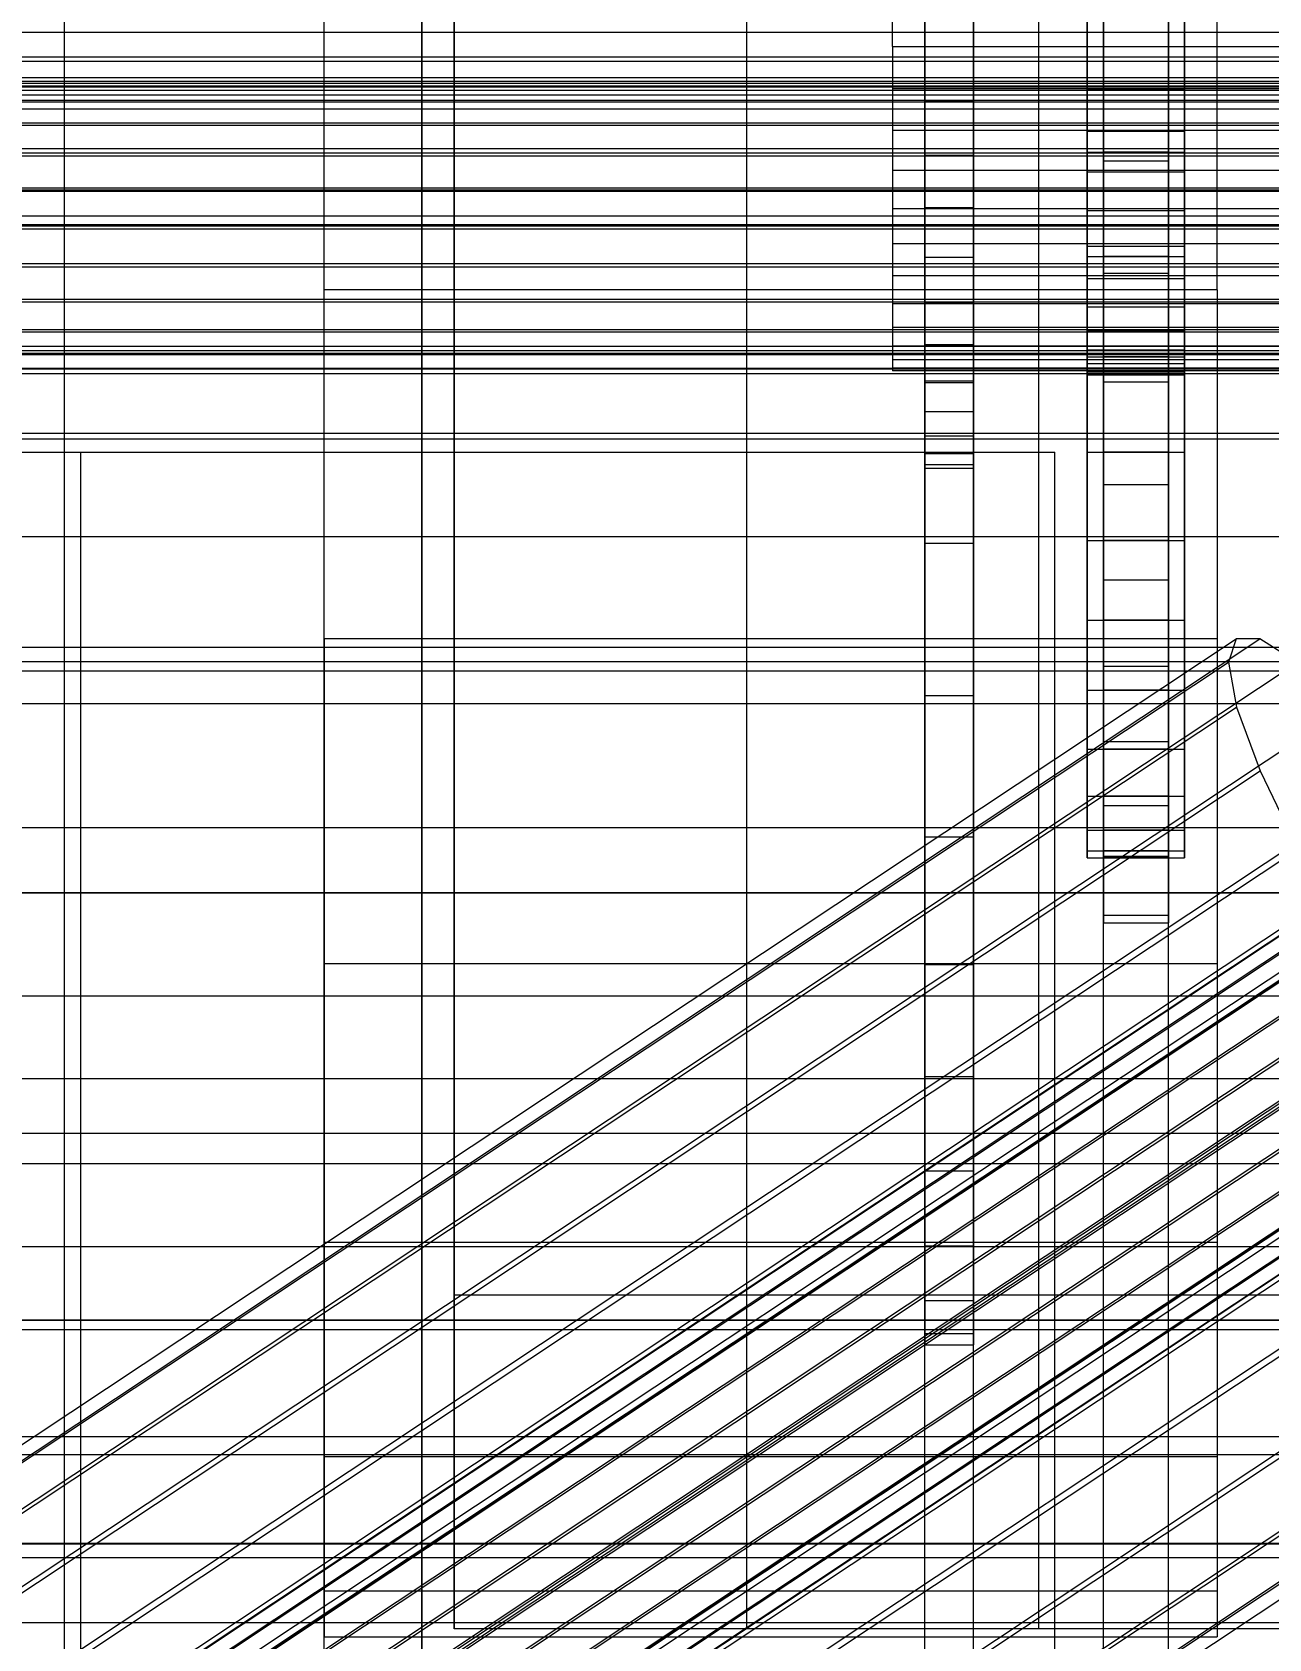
# Model space of a CAD drawing. Header units: millimetres. Extents: x -191664 to 191490, y -197311 to 10263.
# Drawn here: x 257 to 333.2, y -30673.1 to -30574.1 of the extents above; entities that cross this region are included whole.
import ezdxf

# ---------------------------------------------------------------- set-up
doc = ezdxf.new("R2010")
doc.units = ezdxf.units.MM
for name, color, linetype, lineweight in [('COTAS_USUARIO', 1, 'Continuous', 0), ('frontal_C01', 7, 'Continuous', 0), ('frontal_C02', 7, 'Continuous', 0), ('frontal_C03', 7, 'Continuous', 0), ('frontal_C05', 7, 'Continuous', 0), ('frontal_dos-mix', 7, 'Continuous', 0), ('frontal_mezcladora', 7, 'Continuous', 0), ('frontal_secador', 7, 'Continuous', 0)]:
    doc.layers.add(name, color=color, linetype=linetype, lineweight=lineweight)
doc.dimstyles.new('PLANTA_100', dxfattribs={"dimtxt": 250, "dimasz": 150, "dimexe": 150, "dimexo": 80, "dimgap": 100, "dimtad": 1, "dimtih": 1, "dimtoh": 1, "dimdec": 1, "dimdsep": 46, "dimcen": 0.09, "dimclrd": 1, "dimclre": 1, "dimclrt": 1, "dimadec": 0, "dimazin": 0, "dimtfac": 1, "dimtdec": 4, "dimtofl": 0, "dimtmove": 0, "dimatfit": 3, "dimfxl": 1, "dimtolj": 1, "dimtzin": 0, "dimarcsym": 0})

# ---------------------------------------------------------------- blocks, each defined once
blk = doc.blocks.new('*D104')
at = {"layer": 'COTAS_USUARIO', "color": 1, "lineweight": -2, "transparency": 16777216}
for p, q in [((1220, -30125), (1220, -29975)), ((100, -30275), (1370, -30275)), ((100, -30730), (1370, -30730)), ((1220, -30880), (1220, -31030))]:
    blk.add_line(p, q, dxfattribs=at)
at = {"layer": 'COTAS_USUARIO', "color": 1, "transparency": 16777216}
for points in [[(1195, -30125), (1245, -30125), (1220, -30275)], [(1195, -30880), (1245, -30880), (1220, -30730)]]:
    blk.add_solid(points, dxfattribs=at)
at = {"layer": 'Defpoints', "color": 0, "transparency": 16777216}
for p in [(20, -30275), (20, -30730), (1220, -30730)]:
    blk.add_point(p, dxfattribs=at)
blk = doc.blocks.new('*D105')
at = {"layer": 'COTAS_USUARIO', "color": 1, "lineweight": -2, "transparency": 16777216}
for p, q in [((1220, -30535), (1220, -30385)), ((100, -30685), (1370, -30685)), ((100, -30730), (1370, -30730)), ((1220, -30880), (1220, -31030))]:
    blk.add_line(p, q, dxfattribs=at)
at = {"layer": 'COTAS_USUARIO', "color": 1, "transparency": 16777216}
for points in [[(1195, -30535), (1245, -30535), (1220, -30685)], [(1195, -30880), (1245, -30880), (1220, -30730)]]:
    blk.add_solid(points, dxfattribs=at)
at = {"layer": 'Defpoints', "color": 0, "transparency": 16777216}
for p in [(20, -30685), (20, -30730), (1220, -30730)]:
    blk.add_point(p, dxfattribs=at)
blk = doc.blocks.new('*D112')
at = {"layer": 'COTAS_USUARIO', "color": 1, "lineweight": -2, "transparency": 16777216}
for p, q in [((1220, -30517.25), (1220, -30367.25)), ((100, -30667.25), (1370, -30667.25)), ((100, -30730), (1370, -30730)), ((1220, -30880), (1220, -31030))]:
    blk.add_line(p, q, dxfattribs=at)
at = {"layer": 'COTAS_USUARIO', "color": 1, "transparency": 16777216}
for points in [[(1195, -30517.25), (1245, -30517.25), (1220, -30667.25)], [(1195, -30880), (1245, -30880), (1220, -30730)]]:
    blk.add_solid(points, dxfattribs=at)
at = {"layer": 'Defpoints', "color": 0, "transparency": 16777216}
for p in [(20, -30667.25), (20, -30730), (1220, -30730)]:
    blk.add_point(p, dxfattribs=at)
blk = doc.blocks.new('*D113')
at = {"layer": 'COTAS_USUARIO', "color": 1, "lineweight": -2, "transparency": 16777216}
for p, q in [((1220, -30517.25), (1220, -30367.25)), ((100, -30667.25), (1370, -30667.25)), ((100, -30730), (1370, -30730)), ((1220, -30880), (1220, -31030))]:
    blk.add_line(p, q, dxfattribs=at)
at = {"layer": 'COTAS_USUARIO', "color": 1, "transparency": 16777216}
for points in [[(1195, -30517.25), (1245, -30517.25), (1220, -30667.25)], [(1195, -30880), (1245, -30880), (1220, -30730)]]:
    blk.add_solid(points, dxfattribs=at)
at = {"layer": 'Defpoints', "color": 0, "transparency": 16777216}
for p in [(20, -30667.25), (20, -30730), (1220, -30730)]:
    blk.add_point(p, dxfattribs=at)
blk = doc.blocks.new('*D114')
at = {"layer": 'COTAS_USUARIO', "color": 1, "lineweight": -2, "transparency": 16777216}
for p, q in [((1200, -30765), (1200, -30615)), ((80, -30915), (1350, -30915)), ((80, -31328.502), (1350, -31328.502)), ((1200, -31478.502), (1200, -31628.502))]:
    blk.add_line(p, q, dxfattribs=at)
at = {"layer": 'COTAS_USUARIO', "color": 1, "transparency": 16777216}
for points in [[(1175, -30765), (1225, -30765), (1200, -30915)], [(1175, -31478.502), (1225, -31478.502), (1200, -31328.502)]]:
    blk.add_solid(points, dxfattribs=at)
at = {"layer": 'Defpoints', "color": 0, "transparency": 16777216}
for p in [(0, -30915), (0, -31328.502), (1200, -31328.502)]:
    blk.add_point(p, dxfattribs=at)
blk = doc.blocks.new('*D120')
at = {"layer": 'COTAS_USUARIO', "color": 1, "lineweight": -2, "transparency": 16777216}
for p, q in [((1200, -30120), (1200, -29970)), ((80, -30270), (1350, -30270)), ((80, -30550), (1350, -30550)), ((1200, -30700), (1200, -30850))]:
    blk.add_line(p, q, dxfattribs=at)
at = {"layer": 'COTAS_USUARIO', "color": 1, "transparency": 16777216}
for points in [[(1175, -30120), (1225, -30120), (1200, -30270)], [(1175, -30700), (1225, -30700), (1200, -30550)]]:
    blk.add_solid(points, dxfattribs=at)
at = {"layer": 'Defpoints', "color": 0, "transparency": 16777216}
for p in [(0, -30270), (0, -30550), (1200, -30550)]:
    blk.add_point(p, dxfattribs=at)

msp = doc.modelspace()

# ---------------------------------------------------------------- linework, layer by layer
at = {"layer": 'frontal_C01', "color": 139, "true_color": 0x354b57}
for p, q in [((450, -30578.861), (-450, -30578.861)), ((450, -30599.211), (-450, -30599.211)), ((-450, -30612.018), (450, -30612.018))]:
    msp.add_line(p, q, dxfattribs=at)
at = {"layer": 'frontal_C01', "color": 252, "true_color": 0x83939a}
for p, q in [((146.872, -30733.835), (331.181, -30611.504)), ((148.32, -30733.842), (332.629, -30611.511)), ((331.181, -30611.504), (330.692, -30612.937)), ((332.629, -30611.511), (331.181, -30611.504)), ((334.938, -30612.958), (332.629, -30611.511)), ((146.383, -30735.268), (330.692, -30612.937)), ((150.629, -30735.29), (334.938, -30612.958)), ((330.692, -30612.937), (331.197, -30615.713)), ((146.887, -30738.045), (331.197, -30615.713)), ((153.641, -30738.078), (337.95, -30615.747)), ((331.197, -30615.713), (332.659, -30619.643)), ((148.35, -30741.975), (332.659, -30619.643)), ((157.152, -30742.019), (341.461, -30619.687)), ((332.659, -30619.643), (334.981, -30624.459)), ((150.672, -30746.791), (334.981, -30624.459)), ((345.231, -30624.51), (160.922, -30746.842)), ((153.694, -30752.164), (338.003, -30629.833)), ((164.693, -30752.219), (349.002, -30629.887)), ((157.211, -30757.729), (341.52, -30635.398)), ((168.21, -30757.784), (352.519, -30635.453)), ((160.982, -30763.106), (345.291, -30640.775)), ((171.232, -30763.158), (355.541, -30640.826)), ((164.752, -30767.93), (349.061, -30645.598)), ((173.554, -30767.973), (357.863, -30645.642)), ((168.263, -30771.87), (352.572, -30649.538)), ((175.016, -30771.903), (359.326, -30649.572)), ((171.275, -30774.658), (355.584, -30652.327)), ((175.521, -30774.68), (359.83, -30652.348)), ((173.584, -30776.106), (357.893, -30653.774)), ((175.032, -30776.113), (359.341, -30653.782))]:
    msp.add_line(p, q, dxfattribs=at)
at = {"layer": 'frontal_C01', "color": 9, "true_color": 0xbac6cb}
for p, q in [((141.045, -30757.778), (354.844, -30615.874)), ((141.218, -30757.27), (355.017, -30615.366)), ((141.731, -30757.273), (355.53, -30615.368)), ((142.549, -30757.786), (356.348, -30615.881)), ((141.224, -30758.762), (355.022, -30616.858)), ((143.617, -30758.774), (357.415, -30616.869)), ((141.742, -30760.154), (355.541, -30618.25)), ((144.861, -30760.17), (358.659, -30618.266)), ((142.565, -30761.861), (356.363, -30619.956)), ((359.995, -30619.975), (146.196, -30761.879)), ((143.635, -30763.765), (357.434, -30621.86)), ((147.533, -30763.784), (361.332, -30621.88)), ((144.881, -30765.737), (358.68, -30623.832)), ((148.779, -30765.756), (362.578, -30623.852)), ((146.218, -30767.642), (360.017, -30625.738)), ((149.85, -30767.66), (363.648, -30625.756)), ((147.554, -30769.351), (361.352, -30627.447)), ((150.672, -30769.367), (364.471, -30627.462)), ((148.798, -30770.747), (362.596, -30628.843)), ((151.191, -30770.759), (364.989, -30628.855)), ((149.865, -30771.735), (363.664, -30629.831)), ((150.683, -30772.248), (364.482, -30630.344)), ((151.196, -30772.251), (364.995, -30630.346)), ((151.369, -30771.743), (365.168, -30629.838))]:
    msp.add_line(p, q, dxfattribs=at)
at = {"layer": 'frontal_C02', "color": 139, "true_color": 0x354b57}
for p, q in [((-450, -30615.487), (450, -30615.487)), ((450, -30627.178), (-450, -30627.178)), ((-425, -30627.144), (425, -30627.144)), ((425, -30638.62), (-425, -30638.62)), ((425, -30641.991), (-425, -30641.991)), ((450, -30648.959), (-450, -30648.959)), ((-425, -30653.467), (425, -30653.467)), ((-450, -30660.649), (450, -30660.649))]:
    msp.add_line(p, q, dxfattribs=at)
at = {"layer": 'frontal_C03', "color": 139, "true_color": 0x354b57}
msp.add_line((-450, -30575.911), (450, -30575.911), dxfattribs=at)
at = {"layer": 'frontal_C03', "color": 9, "true_color": 0xbac6cb}
for p, q in [((-450, -30577.152), (450, -30577.152)), ((-450, -30577.433), (450, -30577.433)), ((-450, -30577.484), (450, -30577.484)), ((-450, -30578.309), (450, -30578.309)), ((-450, -30578.406), (450, -30578.406)), ((-450, -30579.719), (450, -30579.719)), ((-450, -30579.857), (450, -30579.857)), ((-450, -30581.567), (450, -30581.567)), ((-450, -30581.736), (450, -30581.736)), ((450, -30583.728), (-450, -30583.728)), ((-450, -30583.917), (450, -30583.917)), ((-450, -30586.053), (450, -30586.053)), ((-450, -30586.249), (450, -30586.249)), ((-450, -30588.386), (450, -30588.386)), ((-450, -30588.575), (450, -30588.575)), ((-450, -30590.566), (450, -30590.566)), ((-450, -30590.736), (450, -30590.736)), ((-450, -30592.446), (450, -30592.446)), ((-450, -30592.584), (450, -30592.584)), ((-450, -30593.896), (450, -30593.896)), ((-450, -30593.994), (450, -30593.994)), ((-450, -30594.819), (450, -30594.819)), ((-450, -30594.869), (450, -30594.869)), ((-450, -30595.151), (450, -30595.151))]:
    msp.add_line(p, q, dxfattribs=at)
at = {"layer": 'frontal_C05', "color": 253, "true_color": 0xa2a8aa}
for p, q in [((312, -30564.558), (312, -30575)), ((315, -30575), (315, -30564.558)), ((323, -30567.952), (323, -30575)), ((327, -30575), (327, -30567.952)), ((322, -30568.474), (322, -30575)), ((323, -30575), (323, -30568.474)), ((327, -30568.474), (327, -30575)), ((328, -30575), (328, -30568.474)), ((312, -30575), (312, -30571.606)), ((315, -30571.606), (315, -30575)), ((322, -30575), (322, -30572.357)), ((328, -30572.357), (328, -30575)), ((312, -30575), (315, -30575)), ((312, -30575), (312, -30578.394)), ((312, -30585.442), (312, -30575)), ((315, -30575), (315, -30585.442)), ((315, -30578.394), (315, -30575)), ((322, -30575), (328, -30575)), ((322, -30575), (322, -30577.643)), ((322, -30581.526), (322, -30575)), ((323, -30575), (323, -30581.526)), ((323, -30582.048), (323, -30575)), ((327, -30575), (327, -30582.048)), ((327, -30581.526), (327, -30575)), ((328, -30575), (328, -30581.526)), ((328, -30577.643), (328, -30575)), ((322, -30577.643), (322, -30581.526)), ((328, -30577.643), (322, -30577.643)), ((322, -30577.643), (322, -30580.241)), ((328, -30581.526), (328, -30577.643)), ((328, -30580.241), (328, -30577.643)), ((312, -30578.394), (312, -30585.442)), ((315, -30578.394), (312, -30578.394)), ((312, -30578.394), (312, -30581.729)), ((315, -30585.442), (315, -30578.394)), ((315, -30581.729), (315, -30578.394)), ((322, -30580.241), (322, -30587.941)), ((328, -30580.241), (322, -30580.241)), ((322, -30580.241), (322, -30582.749)), ((328, -30587.941), (328, -30580.241)), ((328, -30582.749), (328, -30580.241)), ((312, -30581.729), (312, -30595.706)), ((315, -30581.729), (312, -30581.729)), ((312, -30581.729), (312, -30584.95)), ((315, -30595.706), (315, -30581.729)), ((315, -30584.95), (315, -30581.729)), ((322, -30581.526), (328, -30581.526)), ((322, -30587.941), (322, -30581.526)), ((323, -30581.526), (323, -30582.048)), ((327, -30581.526), (323, -30581.526)), ((323, -30581.526), (323, -30587.941)), ((323, -30582.048), (327, -30582.048)), ((323, -30588.976), (323, -30582.048)), ((327, -30582.048), (327, -30581.526)), ((327, -30587.941), (327, -30581.526)), ((327, -30582.048), (327, -30588.976)), ((328, -30581.526), (328, -30587.941)), ((322, -30582.749), (322, -30594.134)), ((328, -30582.749), (322, -30582.749)), ((322, -30582.749), (322, -30585.125)), ((328, -30594.134), (328, -30582.749)), ((328, -30585.125), (328, -30582.749)), ((312, -30584.95), (312, -30605.615)), ((315, -30584.95), (312, -30584.95)), ((312, -30584.95), (312, -30588)), ((315, -30605.615), (315, -30584.95)), ((315, -30588), (315, -30584.95)), ((322, -30585.125), (322, -30600)), ((328, -30585.125), (322, -30585.125)), ((322, -30585.125), (322, -30587.327)), ((328, -30600), (328, -30585.125)), ((328, -30587.327), (328, -30585.125)), ((312, -30585.442), (315, -30585.442)), ((312, -30595.706), (312, -30585.442)), ((315, -30585.442), (315, -30595.706)), ((312, -30588), (312, -30615)), ((315, -30588), (312, -30588)), ((312, -30588), (312, -30590.828)), ((315, -30615), (315, -30588)), ((315, -30590.828), (315, -30588)), ((322, -30587.327), (322, -30605.438)), ((328, -30587.327), (322, -30587.327)), ((322, -30587.327), (322, -30589.319)), ((322, -30587.941), (328, -30587.941)), ((322, -30594.134), (322, -30587.941)), ((323, -30587.941), (323, -30588.976)), ((327, -30587.941), (323, -30587.941)), ((323, -30587.941), (323, -30594.134)), ((327, -30588.976), (327, -30587.941)), ((327, -30594.134), (327, -30587.941)), ((328, -30605.438), (328, -30587.327)), ((328, -30589.319), (328, -30587.327)), ((328, -30587.941), (328, -30594.134)), ((323, -30588.976), (327, -30588.976)), ((323, -30595.665), (323, -30588.976)), ((327, -30588.976), (327, -30595.665)), ((322, -30589.319), (322, -30610.355)), ((328, -30589.319), (322, -30589.319)), ((322, -30589.319), (322, -30591.065)), ((328, -30610.355), (328, -30589.319)), ((328, -30591.065), (328, -30589.319)), ((312, -30590.828), (312, -30623.701)), ((315, -30590.828), (312, -30590.828)), ((312, -30590.828), (312, -30593.385)), ((315, -30623.701), (315, -30590.828)), ((315, -30593.385), (315, -30590.828)), ((322, -30591.065), (322, -30614.668)), ((328, -30591.065), (322, -30591.065)), ((322, -30591.065), (322, -30592.537)), ((328, -30614.668), (328, -30591.065)), ((328, -30592.537), (328, -30591.065)), ((322, -30592.537), (322, -30618.301)), ((328, -30592.537), (322, -30592.537)), ((322, -30592.537), (322, -30593.709)), ((328, -30618.301), (328, -30592.537)), ((328, -30593.709), (328, -30592.537)), ((312, -30593.385), (312, -30631.569)), ((315, -30593.385), (312, -30593.385)), ((312, -30593.385), (312, -30595.627)), ((315, -30631.569), (315, -30593.385)), ((315, -30595.627), (315, -30593.385)), ((322, -30593.709), (322, -30621.194)), ((328, -30593.709), (322, -30593.709)), ((322, -30593.709), (322, -30594.56)), ((322, -30594.134), (328, -30594.134)), ((322, -30600), (322, -30594.134)), ((323, -30594.134), (323, -30595.665)), ((327, -30594.134), (323, -30594.134)), ((323, -30594.134), (323, -30600)), ((327, -30595.665), (327, -30594.134)), ((327, -30600), (327, -30594.134)), ((328, -30621.194), (328, -30593.709)), ((328, -30594.56), (328, -30593.709)), ((328, -30594.134), (328, -30600)), ((322, -30594.56), (322, -30623.296)), ((328, -30594.56), (322, -30594.56)), ((322, -30594.56), (322, -30595.077)), ((322, -30595.077), (322, -30624.572)), ((328, -30595.077), (322, -30595.077)), ((322, -30595.077), (322, -30595.25)), ((328, -30623.296), (328, -30594.56)), ((328, -30595.077), (328, -30594.56)), ((328, -30624.572), (328, -30595.077)), ((328, -30595.25), (328, -30595.077)), ((312, -30595.627), (312, -30638.468)), ((315, -30595.627), (312, -30595.627)), ((312, -30595.627), (312, -30597.517)), ((312, -30595.706), (315, -30595.706)), ((312, -30605.615), (312, -30595.706)), ((315, -30638.468), (315, -30595.627)), ((315, -30597.517), (315, -30595.627)), ((315, -30595.706), (315, -30605.615)), ((322, -30595.25), (322, -30625)), ((328, -30595.25), (322, -30595.25)), ((323, -30595.665), (327, -30595.665)), ((323, -30602), (323, -30595.665)), ((327, -30595.665), (327, -30602)), ((328, -30625), (328, -30595.25)), ((312, -30597.517), (312, -30644.282)), ((315, -30597.517), (312, -30597.517)), ((312, -30597.517), (312, -30599.021)), ((315, -30644.282), (315, -30597.517)), ((315, -30599.021), (315, -30597.517)), ((312, -30599.021), (312, -30648.91)), ((315, -30599.021), (312, -30599.021)), ((312, -30599.021), (312, -30600.114)), ((315, -30648.91), (315, -30599.021)), ((315, -30600.114), (315, -30599.021)), ((322, -30600), (328, -30600)), ((322, -30605.438), (322, -30600)), ((323, -30600), (323, -30602)), ((327, -30600), (323, -30600)), ((323, -30600), (323, -30605.438)), ((327, -30602), (327, -30600)), ((327, -30605.438), (327, -30600)), ((328, -30600), (328, -30605.438)), ((312, -30600.114), (312, -30652.274)), ((315, -30600.114), (312, -30600.114)), ((312, -30600.114), (312, -30600.778)), ((312, -30600.778), (312, -30654.316)), ((315, -30600.778), (312, -30600.778)), ((312, -30600.778), (312, -30601)), ((312, -30601), (312, -30655)), ((315, -30601), (312, -30601)), ((315, -30652.274), (315, -30600.114)), ((315, -30600.778), (315, -30600.114)), ((315, -30654.316), (315, -30600.778)), ((315, -30601), (315, -30600.778)), ((315, -30655), (315, -30601)), ((323, -30602), (327, -30602)), ((323, -30607.873), (323, -30602)), ((327, -30602), (327, -30607.873)), ((312, -30605.615), (315, -30605.615)), ((312, -30615), (312, -30605.615)), ((315, -30605.615), (315, -30615)), ((322, -30605.438), (328, -30605.438)), ((322, -30610.355), (322, -30605.438)), ((323, -30605.438), (323, -30607.873)), ((327, -30605.438), (323, -30605.438)), ((323, -30605.438), (323, -30610.355)), ((327, -30607.873), (327, -30605.438)), ((327, -30610.355), (327, -30605.438)), ((328, -30605.438), (328, -30610.355)), ((323, -30607.873), (327, -30607.873)), ((323, -30613.184), (323, -30607.873)), ((327, -30607.873), (327, -30613.184)), ((322, -30610.355), (328, -30610.355)), ((322, -30614.668), (322, -30610.355)), ((323, -30610.355), (323, -30613.184)), ((327, -30610.355), (323, -30610.355)), ((323, -30610.355), (323, -30614.668)), ((327, -30613.184), (327, -30610.355)), ((327, -30614.668), (327, -30610.355)), ((328, -30610.355), (328, -30614.668)), ((323, -30613.184), (327, -30613.184)), ((323, -30617.841), (323, -30613.184)), ((327, -30613.184), (327, -30617.841)), ((322, -30614.668), (328, -30614.668)), ((322, -30618.301), (322, -30614.668)), ((323, -30614.668), (323, -30617.841)), ((327, -30614.668), (323, -30614.668)), ((323, -30614.668), (323, -30618.301)), ((327, -30617.841), (327, -30614.668)), ((327, -30618.301), (327, -30614.668)), ((328, -30614.668), (328, -30618.301)), ((312, -30615), (315, -30615)), ((312, -30623.701), (312, -30615)), ((315, -30615), (315, -30623.701)), ((323, -30617.841), (327, -30617.841)), ((323, -30621.765), (323, -30617.841)), ((327, -30617.841), (327, -30621.765)), ((322, -30618.301), (328, -30618.301)), ((322, -30621.194), (322, -30618.301)), ((323, -30618.301), (323, -30621.765)), ((327, -30618.301), (323, -30618.301)), ((323, -30618.301), (323, -30621.194)), ((327, -30621.765), (327, -30618.301)), ((327, -30621.194), (327, -30618.301)), ((328, -30618.301), (328, -30621.194)), ((322, -30621.194), (328, -30621.194)), ((322, -30623.296), (322, -30621.194)), ((323, -30621.194), (323, -30624.889)), ((327, -30621.194), (323, -30621.194)), ((323, -30621.194), (323, -30623.296)), ((323, -30621.765), (327, -30621.765)), ((323, -30624.889), (323, -30621.765)), ((327, -30624.889), (327, -30621.194)), ((327, -30623.296), (327, -30621.194)), ((327, -30621.765), (327, -30624.889)), ((328, -30621.194), (328, -30623.296)), ((312, -30623.701), (315, -30623.701)), ((312, -30631.569), (312, -30623.701)), ((315, -30623.701), (315, -30631.569)), ((322, -30623.296), (328, -30623.296)), ((322, -30624.572), (322, -30623.296)), ((323, -30623.296), (323, -30627.16)), ((327, -30623.296), (323, -30623.296)), ((323, -30623.296), (323, -30624.572)), ((327, -30627.16), (327, -30623.296)), ((327, -30624.572), (327, -30623.296)), ((328, -30623.296), (328, -30624.572)), ((322, -30624.572), (328, -30624.572)), ((322, -30625), (322, -30624.572)), ((323, -30624.572), (323, -30628.538)), ((327, -30624.572), (323, -30624.572)), ((323, -30624.572), (323, -30625)), ((327, -30628.538), (327, -30624.572)), ((327, -30625), (327, -30624.572)), ((328, -30624.572), (328, -30625)), ((322, -30625), (328, -30625)), ((323, -30624.889), (327, -30624.889)), ((323, -30627.16), (323, -30624.889)), ((323, -30625), (323, -30629)), ((327, -30625), (323, -30625)), ((327, -30624.889), (327, -30627.16)), ((327, -30629), (327, -30625)), ((323, -30627.16), (327, -30627.16)), ((323, -30628.538), (323, -30627.16)), ((327, -30627.16), (327, -30628.538)), ((323, -30628.538), (327, -30628.538)), ((323, -30629), (323, -30628.538)), ((327, -30628.538), (327, -30629)), ((323, -30629), (327, -30629)), ((312, -30631.569), (315, -30631.569)), ((312, -30638.468), (312, -30631.569)), ((315, -30631.569), (315, -30638.468)), ((312, -30638.468), (315, -30638.468)), ((312, -30644.282), (312, -30638.468)), ((315, -30638.468), (315, -30644.282)), ((312, -30644.282), (315, -30644.282)), ((312, -30648.91), (312, -30644.282)), ((315, -30644.282), (315, -30648.91)), ((312, -30648.91), (315, -30648.91)), ((312, -30652.274), (312, -30648.91)), ((315, -30648.91), (315, -30652.274)), ((312, -30652.274), (315, -30652.274)), ((312, -30654.316), (312, -30652.274)), ((315, -30652.274), (315, -30654.316)), ((312, -30654.316), (315, -30654.316)), ((312, -30655), (312, -30654.316)), ((315, -30654.316), (315, -30655)), ((312, -30655), (315, -30655))]:
    msp.add_line(p, q, dxfattribs=at)
at = {"layer": 'frontal_C05', "color": 253, "true_color": 0xaab3b8}
for p, q in [((310, -30575), (310, -30572.389)), ((310, -30575), (310, -30577.611)), ((310, -30575), (350, -30575)), ((310, -30577.611), (310, -30580.176)), ((350, -30577.611), (310, -30577.611)), ((310, -30580.176), (310, -30582.654)), ((350, -30580.176), (310, -30580.176)), ((310, -30582.654), (310, -30585)), ((350, -30582.654), (310, -30582.654)), ((310, -30585), (310, -30587.175)), ((350, -30585), (310, -30585)), ((310, -30587.175), (310, -30589.142)), ((350, -30587.175), (310, -30587.175)), ((310, -30589.142), (310, -30590.867)), ((350, -30589.142), (310, -30589.142)), ((310, -30590.867), (310, -30592.321)), ((350, -30590.867), (310, -30590.867)), ((310, -30592.321), (310, -30593.478)), ((350, -30592.321), (310, -30592.321)), ((310, -30593.478), (310, -30594.319)), ((350, -30593.478), (310, -30593.478)), ((310, -30594.319), (310, -30594.829)), ((350, -30594.319), (310, -30594.319)), ((310, -30594.829), (310, -30595)), ((350, -30594.829), (310, -30594.829)), ((350, -30595), (310, -30595))]:
    msp.add_line(p, q, dxfattribs=at)
at = {"layer": 'frontal_C05', "color": 251, "true_color": 0x596770}
for p, q in [((312, -30818), (312, -30575)), ((315, -30818), (315, -30575)), ((315, -30575), (336, -30575)), ((312, -30738), (312, -30655)), ((315, -30738), (315, -30655))]:
    msp.add_line(p, q, dxfattribs=at)
at = {"layer": 'frontal_C05', "color": 253, "true_color": 0xabb4b8}
for p, q in [((323, -30575), (327, -30575)), ((323, -30818), (323, -30575)), ((327, -30818), (327, -30575))]:
    msp.add_line(p, q, dxfattribs=at)
at = {"layer": 'frontal_dos-mix', "color": 139, "true_color": 0x344b58}
msp.add_line((275, -31980), (275, -29282.5), dxfattribs=at)
at = {"layer": 'frontal_mezcladora', "color": 250, "true_color": 0x33393d}
for p, q in [((283, -30651.923), (283, -30405.016)), ((301, -30405.016), (301, -30651.923)), ((319, -30405.016), (319, -30651.923)), ((283, -30425.593), (283, -30672.5)), ((301, -30425.593), (301, -30672.5)), ((319, -30425.593), (319, -30672.5)), ((275, -30590), (275, -30568.518)), ((330, -30590), (330, -30568.518)), ((275, -30611.482), (275, -30590)), ((330, -30590), (275, -30590)), ((330, -30590), (330, -30611.482)), ((275, -30611.482), (275, -30631.5)), ((275, -30611.482), (330, -30611.482)), ((330, -30611.482), (330, -30631.5)), ((275, -30631.5), (275, -30648.69)), ((275, -30631.5), (330, -30631.5)), ((330, -30631.5), (330, -30648.69)), ((275, -30648.69), (275, -30661.88)), ((275, -30648.69), (330, -30648.69)), ((330, -30648.69), (330, -30661.88)), ((283, -30651.923), (301, -30651.923)), ((283, -30672.5), (283, -30651.923)), ((301, -30651.923), (301, -30672.5)), ((301, -30651.923), (319, -30651.923)), ((319, -30651.923), (319, -30672.5)), ((319, -30651.923), (337, -30651.923)), ((275, -30661.88), (275, -30670.172)), ((275, -30661.88), (330, -30661.88)), ((330, -30661.88), (330, -30670.172)), ((275, -30670.172), (275, -30673)), ((275, -30670.172), (330, -30670.172)), ((330, -30670.172), (330, -30673)), ((275, -30673), (330, -30673)), ((301, -30672.5), (283, -30672.5)), ((319, -30672.5), (301, -30672.5)), ((337, -30672.5), (319, -30672.5))]:
    msp.add_line(p, q, dxfattribs=at)
at = {"layer": 'frontal_mezcladora', "color": 252, "true_color": 0x8b8c91}
for p, q in [((259, -30691.488), (259, -30421.488)), ((281, -30421.488), (281, -30691.488)), ((259, -30718.512), (259, -30448.512)), ((281, -30718.512), (281, -30448.512))]:
    msp.add_line(p, q, dxfattribs=at)
at = {"layer": 'frontal_mezcladora', "color": 251, "true_color": 0x64686b}
for p, q in [((315, -30600), (315, -30535)), ((-315, -30600), (315, -30600)), ((260, -30600), (320, -30600)), ((260, -30820), (260, -30600)), ((320, -30820), (320, -30600))]:
    msp.add_line(p, q, dxfattribs=at)
at = {"layer": 'frontal_secador', "color": 253, "true_color": 0xa4b0b5}
for p, q in [((1250, -30574.141), (-1250, -30574.141)), ((1320, -30575.657), (-1320, -30575.657)), ((1320, -30576.928), (-1320, -30576.928)), ((1250, -30577.285), (-1250, -30577.285)), ((1320, -30577.727), (-1320, -30577.727)), ((1320, -30578), (-1320, -30578)), ((1250, -30578), (-1250, -30578)), ((1250, -30581.314), (-1250, -30581.314)), ((1250, -30583.856), (-1250, -30583.856)), ((1250, -30585.455), (-1250, -30585.455)), ((1250, -30586), (-1250, -30586)), ((1360, -30593.5), (-1360, -30593.5)), ((1250, -30593.75), (-1250, -30593.75)), ((1360, -30594.863), (-1360, -30594.863)), ((1360, -30598.859), (-1360, -30598.859)), ((1360, -30605.216), (-1360, -30605.216)), ((1250, -30612.924), (-1250, -30612.924)), ((1360, -30613.5), (-1360, -30613.5)), ((1360, -30623.147), (-1360, -30623.147)), ((-1360, -30633.5), (1360, -30633.5)), ((-1250, -30633.5), (1250, -30633.5)), ((1360, -30643.853), (-1360, -30643.853)), ((1360, -30653.5), (-1360, -30653.5)), ((1250, -30654.076), (-1250, -30654.076)), ((1360, -30661.784), (-1360, -30661.784)), ((1360, -30668.141), (-1360, -30668.141)), ((1360, -30672.137), (-1360, -30672.137))]:
    msp.add_line(p, q, dxfattribs=at)

# ---------------------------------------------------------------- dimensions: what is measured, and where the dimension line sits
at = {"layer": 'COTAS_USUARIO'}
for p1, p2, picture, middle in [((0, -30270), (0, -30550), '*D120', (1200, -30410)), ((20, -30275), (20, -30730), '*D104', (1220, -30502.5)), ((20, -30667.25), (20, -30730), '*D112', (1220, -30698.625)), ((20, -30667.25), (20, -30730), '*D113', (1220, -30698.625)), ((20, -30685), (20, -30730), '*D105', (1220, -30707.5)), ((0, -30915), (0, -31328.502), '*D114', (1200, -31121.751))]:
    dim = msp.add_aligned_dim(p1=p1, p2=p2, distance=1200, dimstyle='PLANTA_100', dxfattribs=at)
    dim.commit()
    dim.dimension.update_dxf_attribs({"geometry": picture, "text_midpoint": middle})

doc.saveas('drawing.dxf')
